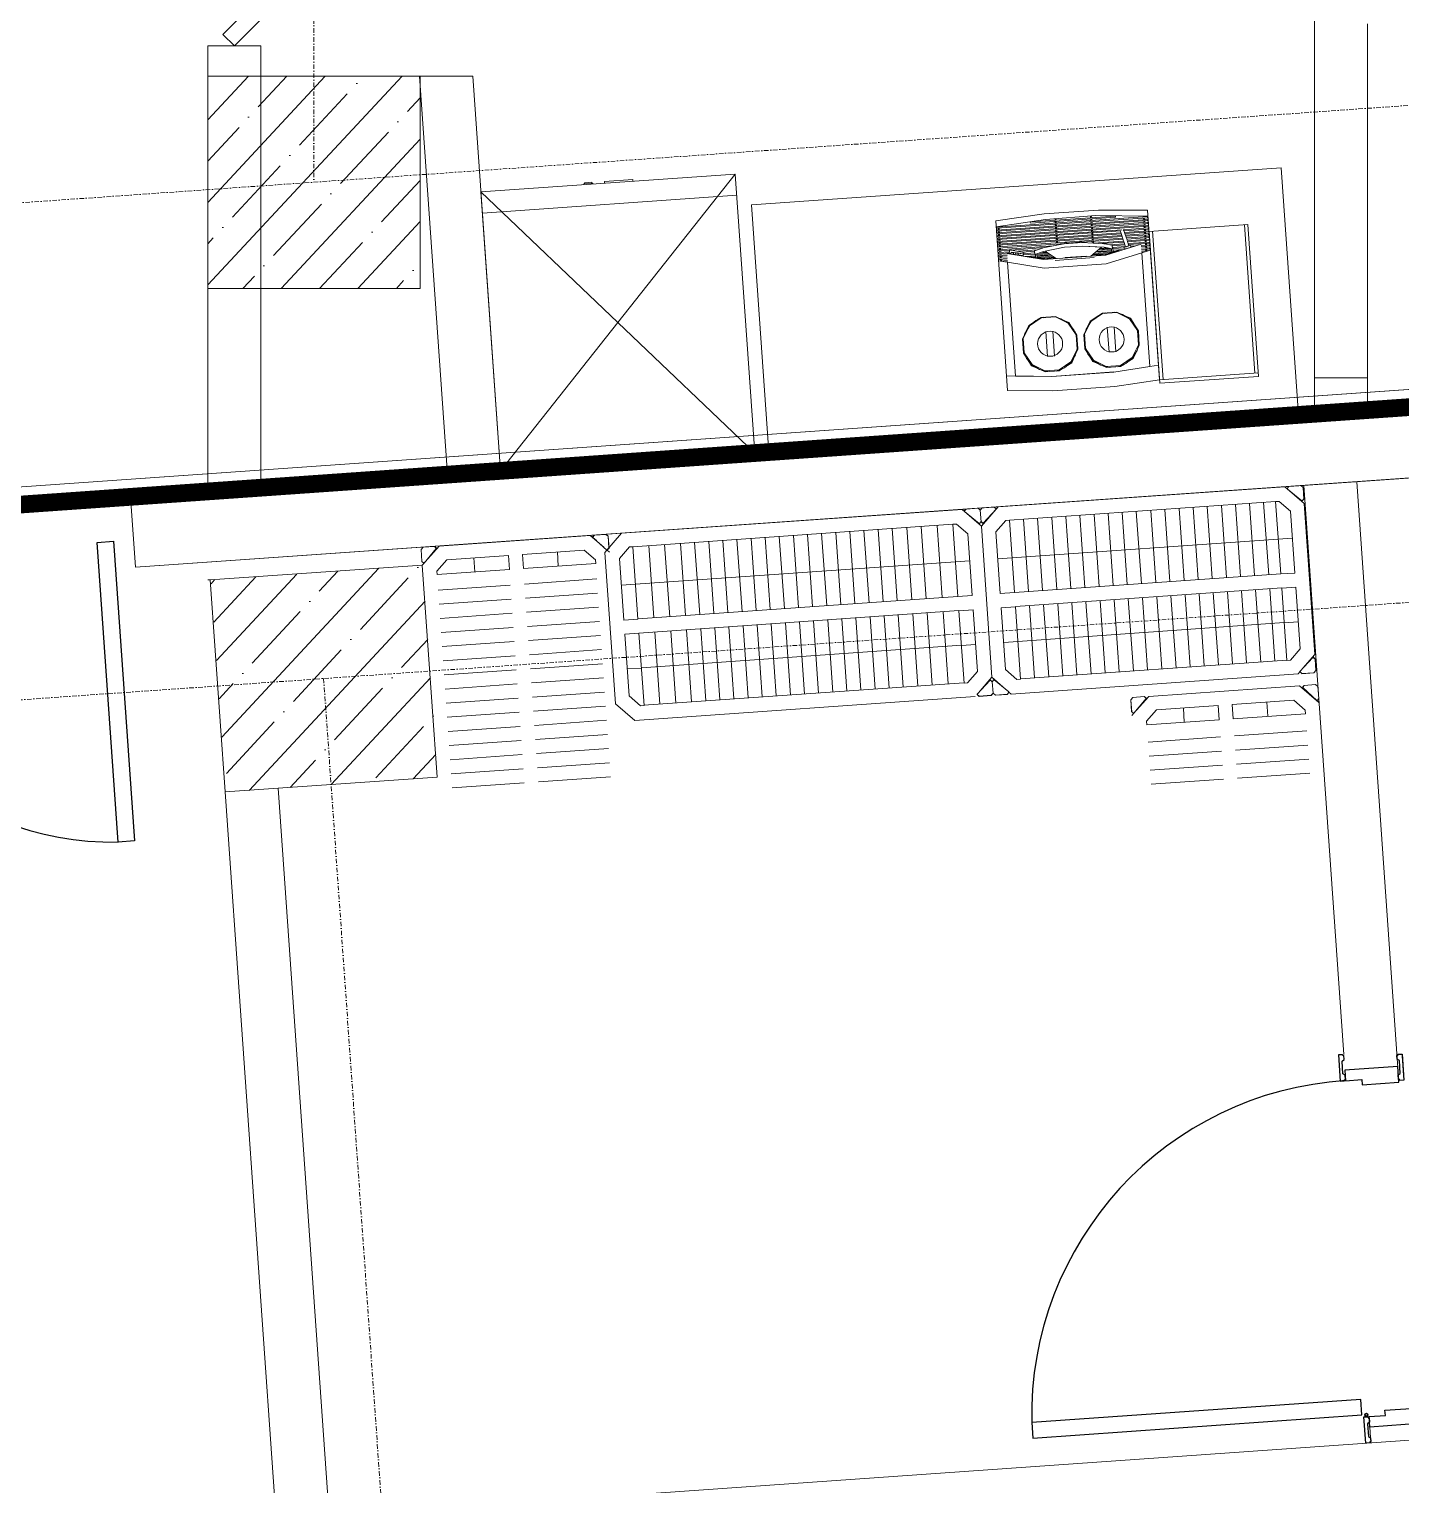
# Model space of a CAD drawing. Header units: millimetres. Extents: x -798 to 124478, y -405 to 121556.
# Drawn here: x 19873 to 23748, y 27684 to 31794 of the extents above; entities that cross this region are included whole.
import ezdxf

# ---------------------------------------------------------------- set-up
doc = ezdxf.new("R2010")
doc.units = ezdxf.units.MM
for name, pattern in [('AUSGEZOGEN', [0]), ('CENTER', [2, 1.25, -0.25, 0.25, -0.25]), ('Dashed', [0.564444, 0.282222, -0.282222]), ('Strichpunkt', [25.4, 12.7, -6.35, 0, -6.35])]:
    doc.linetypes.add(name, pattern=pattern)
for name, color, linetype, lineweight in [('A-AXES', 40, 'CENTER', 5), ('A-Hatch', 253, 'Continuous', 9), ('A-WALL-BRCK', 5, 'Continuous', 9), ('A-WALL-CONC', 4, 'Continuous', 13), ('A-WALL-GVL', 5, 'Continuous', 13), ('A-ПРОТИВОПОЖАРНЫЕ СТЕНЫ', 31, 'Dashed', 18), ('concreet', 5, 'Continuous', 15), ('S-COLS+2', 20, 'Continuous', 15), ('S-WALL', 5, 'Continuous', 15), ('TC-EQUIPMENT', 251, 'Continuous', 0), ('тонкая 013', 4, 'Continuous', 18)]:
    doc.layers.add(name, color=color, linetype=linetype, lineweight=lineweight)
doc.layers.add('k3-doors', color=4, linetype='Continuous')

# ---------------------------------------------------------------- blocks, each defined once
blk = doc.blocks.new('*U14')
at = {"layer": 'k3-doors'}
for p, q in [((-930.3, 951.5), (-974.5, 951.5)), ((-974.5, 951.5), (-974.5, 19.7)), ((-930.3, 19.7), (-930.3, 951.5)), ((-1054.2, 14.7), (-980.5, 14.7)), ((-1054.2, 2.9), (-1054.2, 14.7)), ((-1051.3, 2.9), (-1054.2, 2.9)), ((-1051.3, 0), (-1051.3, 2.9)), ((-1036.4, 5.8), (-1040.3, 0)), ((-1000.2, 5.8), (-1036.4, 5.8)), ((-1010, -150), (-1010, 0)), ((-1010, 0), (-980.5, 0)), ((-996.3, 0), (-1000.2, 5.8)), ((-983.5, 0), (-996.3, 0)), ((-983.4, 2.8), (-983.5, 0)), ((-980.5, 2.8), (-983.4, 2.8)), ((-980.5, 14.7), (-980.5, 2.8)), ((-980.5, 14.7), (-980.5, 2.8)), ((-980.5, 0), (-980.5, -46.2)), ((-974.5, 19.7), (-930.3, 19.7)), ((-29.5, 14.7), (-29.5, 2.8)), ((44.2, 14.7), (-29.5, 14.7)), ((-29.5, 14.7), (-29.5, 2.8)), ((-29.5, 2.8), (-26.6, 2.8)), ((0, 0), (-29.5, 0)), ((-26.6, 2.8), (-26.5, 0)), ((-13.7, 0), (-9.8, 5.8)), ((-9.8, 5.8), (26.4, 5.8)), ((0, -150), (0, 0)), ((26.4, 5.8), (30.3, 0)), ((30.3, 0), (41.3, 0)), ((41.3, 0), (41.3, 2.9)), ((41.3, 2.9), (44.2, 2.9)), ((44.2, 2.9), (44.2, 14.7)), ((-1040.3, 0), (-1051.3, 0)), ((-29.5, 0), (-29.5, -46.2)), ((-26.5, 0), (-13.7, 0)), ((-980.5, -46.2), (-965.8, -46.2)), ((-965.8, -46.2), (-965.8, -150)), ((-29.5, -46.2), (-44.2, -46.2)), ((-44.2, -46.2), (-44.2, -150)), ((-1041.5, -153), (-1044.4, -153)), ((-1044.4, -153), (-1044.4, -164.8)), ((-1030.5, -150), (-1041.5, -150)), ((-1041.5, -150), (-1041.5, -153)), ((-1026.5, -155.8), (-1030.5, -150)), ((-990.3, -155.8), (-1026.5, -155.8)), ((-965.8, -150), (-1010, -150)), ((-986.4, -150), (-990.3, -155.8)), ((-973.7, -150), (-986.4, -150)), ((-973.6, -152.8), (-973.7, -150)), ((-970.7, -152.8), (-973.6, -152.8)), ((-970.7, -164.8), (-970.7, -152.8)), ((-970.7, -164.8), (-970.7, -152.8)), ((-44.2, -150), (0, -150)), ((-39.3, -164.8), (-39.3, -152.8)), ((-39.3, -152.8), (-36.4, -152.8)), ((-39.3, -164.8), (-39.3, -152.8)), ((-36.4, -152.8), (-36.3, -150)), ((-36.3, -150), (-23.6, -150)), ((-23.6, -150), (-19.7, -155.8)), ((-19.7, -155.8), (16.5, -155.8)), ((16.5, -155.8), (20.5, -150)), ((20.5, -150), (31.5, -150)), ((31.5, -150), (31.5, -153)), ((31.5, -153), (34.4, -153)), ((34.4, -153), (34.4, -164.8)), ((-1044.4, -164.8), (-970.7, -164.8)), ((-1039.5, -164.8), (-970.7, -164.8)), ((34.4, -164.8), (-39.3, -164.8)), ((29.5, -164.8), (-39.3, -164.8))]:
    blk.add_line(p, q, dxfattribs=at)
for radius in [4.62, 3.74]:
    blk.add_circle((-975.2, 7.3), radius, dxfattribs=at)
blk.add_arc((-975.2, 6.9), 945.7, 359.5183, 87.2803, dxfattribs=at)
blk = doc.blocks.new('DOOR19')
blk.add_lwpolyline([(0, 0), (-0.7071, 0.7071), (-0.7425, 0.6718), (-0.0354, -0.0354)], close=True)
blk.add_arc((0, 0), 1, 120, 180)
blk = doc.blocks.new('оси 2')
at = {"layer": 'A-AXES', "linetype": 'Strichpunkt', "transparency": 33554687}
for p, q in [((2180096.7, -2332747.9), (2180096.7, -2402262.2)), ((2282062, -2395111.1), (2165207.5, -2403306.4)), ((2275580.2, -2396969.1), (2165325.6, -2404701.6)), ((2180124, -2403663.7), (2182095.6, -2431777.4))]:
    blk.add_line(p, q, dxfattribs=at)

msp = doc.modelspace()

# ---------------------------------------------------------------- hatches: boundary and pattern name
at = {"layer": 'A-Hatch'}
h = msp.add_hatch(dxfattribs=at)
h.set_pattern_fill('ANSI35', color=256, scale=25, angle=-177.9339, style=0)
h.set_pattern_definition([(227.066067, (-88734.37, -639724.99), (116.227165, -108.13329), []), (227.066067, (-88846.55, -639729.04), (116.227165, -108.13329), [198.4375, -39.6875, 0, -39.6875])])
h.paths.add_polyline_path([(20977.6, 31661.8), (20977.6, 31061.8), (20377.6, 31061.8), (20377.4, 31661.5)])
h = msp.add_hatch(dxfattribs=at)
h.set_pattern_fill('ANSI35', color=256, scale=25, angle=-177.9339, style=0)
h.set_pattern_definition([(227.066067, (-88402.3, -641619.92), (116.227165, -108.13329), []), (227.066067, (-88514.48, -641623.96), (116.227165, -108.13329), [198.4375, -39.6875, 0, -39.6875])])
h.paths.add_polyline_path([(20984.5, 30280.5), (21026.5, 29682), (20428, 29640), (20386, 30238.5)])

# ---------------------------------------------------------------- linework, layer by layer
at = {"linetype": 'AUSGEZOGEN'}
for p, q in [((20420.4, 31779.1), (21063.9, 32422.6)), ((21096.1, 32390.4), (20452.6, 31747)), ((20452.6, 31747), (20420.4, 31779.1))]:
    msp.add_line(p, q, dxfattribs=at)
at = {"layer": 'A-WALL-BRCK'}
for p, q in [((23503.7, 31959.5), (23503.7, 30809.5)), ((23503.7, 30707.9), (23503.7, 31959.5)), ((23653.7, 31809.5), (23653.7, 30809.5)), ((23653.7, 31809.5), (23653.7, 30718.4)), ((20377.6, 31747), (20377.6, 30488.7)), ((20527.6, 31747), (20377.6, 31747)), ((20377.6, 30488.7), (20377.6, 31747)), ((20377.6, 31747), (20527.6, 31747)), ((20527.6, 31747), (20527.6, 30488.7)), ((20527.6, 30488.7), (20527.6, 31747)), ((20976, 31661.8), (21054.9, 30536.2)), ((21126.3, 31661.8), (20977.6, 31661.8)), ((21204.5, 30546.7), (21126.3, 31661.8)), ((25678.4, 30860.3), (23653.7, 30718.4)), ((23653.7, 30809.5), (23503.7, 30809.5)), ((23653.7, 30809.5), (23503.7, 30809.5)), ((23503.7, 30707.9), (21204.5, 30546.7)), ((20173.6, 30274.6), (25542.8, 30650.9)), ((20159.6, 30473.4), (21054.9, 30536.2)), ((23473.5, 30505.9), (23586.2, 28898.5)), ((23623.1, 30516.4), (23742, 28820.7)), ((20159.6, 30473.4), (20173.6, 30274.6)), ((20173.6, 30274.6), (20159.6, 30473.4)), ((20384.6, 30238.8), (20377.6, 30238.8)), ((23663.1, 27802.1), (23660, 27846.9))]:
    msp.add_line(p, q, dxfattribs=at)
for points in [[(20159.6, 30473.4), (25678.4, 30860.3)], [(20173.6, 30274.6), (25693.4, 30661.5)], [(20570.7, 27585.2), (20426.6, 29640.2)], [(20720.4, 27595.7), (20576.2, 29650.7)]]:
    msp.add_lwpolyline(points, dxfattribs=at)
at = {"layer": 'A-WALL-GVL', "ltscale": 5, "extrusion": (0, 0, -1)}
msp.add_line((20570.7, 27585.2), (23812.7, 27812.6), dxfattribs=at)
at = {"layer": 'A-ПРОТИВОПОЖАРНЫЕ СТЕНЫ', "ltscale": 200, "const_width": 50}
msp.add_lwpolyline([(16017.8, 30183.1), (25678.4, 30860.6), (26000.5, 26572.6), (29546.1, 26821.3), (29875, 22132.7), (37556.1, 22671.4), (37501.1, 23455.5), (41843.8, 23760)], dxfattribs=at)
at = {"layer": 'concreet', "color": 4, "lineweight": 9, "ltscale": 200}
msp.add_lwpolyline([(34936, 31560), (12077.6, 29956.9), (12077.6, 86178.6)], dxfattribs=at)
at = {"layer": 'concreet'}
msp.add_lwpolyline([(20377.6, 31061.8), (20977.6, 31061.8), (20977.6, 31661.8), (20377.6, 31661.8)], close=True, dxfattribs=at)
at = {"layer": 'k3-doors', "linetype": 'AUSGEZOGEN'}
for p, q in [((20065, 30344.8), (20111.4, 30348.1)), ((20124.4, 29498.6), (20065, 30344.8)), ((20111.4, 30348.1), (20170.8, 29501.9)), ((20170.8, 29501.9), (20124.4, 29498.6))]:
    msp.add_line(p, q, dxfattribs=at)
msp.add_arc((20110.7, 30361.5), 862.9, 183.7454, 270.9034, dxfattribs=at)
at = {"layer": 'S-COLS+2', "color": 2}
msp.add_lwpolyline([(20384.7, 30238.8), (20983.3, 30280.7), (21025.2, 29682.2), (20426.7, 29640.2)], close=True, dxfattribs=at)
at = {"layer": 'S-WALL', "color": 4, "linetype": 'Continuous', "lineweight": 15, "ltscale": 40}
msp.add_line((78973.2, 34597.6), (12077.9, 29906.8), dxfattribs=at)
at = {"layer": 'TC-EQUIPMENT'}
for p, q in [((21149.2, 31334.8), (21867.5, 31385.1)), ((21204.5, 30546.7), (21867.5, 31385.1)), ((21867.5, 31385.1), (21204.5, 30546.7)), ((21577.8, 31369.8), (21498, 31364.2)), ((21577.8, 31369.8), (21578.2, 31364.8)), ((21922.7, 30597), (21867.5, 31385.1)), ((21913.7, 31298.1), (23410, 31403)), ((23459, 30704.7), (23410, 31403)), ((21149.2, 31334.8), (21204.5, 30546.7)), ((21922.7, 30597), (21149.2, 31334.8)), ((21153.4, 31274.9), (21871.7, 31325.2)), ((21439.4, 31357.1), (21465.3, 31358.9)), ((21439.5, 31355.1), (21439.4, 31357.1)), ((21442.2, 31360.3), (21462.1, 31361.7)), ((21442.4, 31357.3), (21442.2, 31360.3)), ((21462.1, 31361.7), (21462.3, 31358.7)), ((21465.3, 31358.9), (21465.5, 31356.9)), ((21498.4, 31359.2), (21498, 31364.2)), ((21962.7, 30599.8), (21913.7, 31298.1)), ((22740.4, 31272.5), (22894.1, 31283.2)), ((23032.4, 31282.8), (22894.1, 31283.2)), ((22740.4, 31272.5), (22603.5, 31252.7)), ((22603.5, 31252.7), (22637, 30774.2)), ((22604.7, 31235.9), (22743.6, 31257.1)), ((22605.7, 31234.9), (23031.7, 31264.8)), ((23031.9, 31261.8), (22605.9, 31232)), ((22606.3, 31227), (23032.2, 31256.8)), ((23032.4, 31253.8), (22606.5, 31224)), ((22606.8, 31219), (23032.8, 31248.8)), ((23033, 31245.9), (22607.1, 31216)), ((22701.9, 31249.7), (22941.3, 31266.5)), ((22701.9, 31249.7), (22702.1, 31246.7)), ((22941.6, 31263.5), (22702.1, 31246.7)), ((22886.5, 31267.7), (22743.6, 31257.1)), ((22770.4, 31259.1), (22770.8, 31254.5)), ((22771.3, 31246.6), (22771, 31251.5)), ((22771.9, 31238.6), (22771.5, 31243.6)), ((22773.4, 31259.3), (22773.8, 31254.7)), ((22774.3, 31246.8), (22774, 31251.8)), ((22774.9, 31238.8), (22774.5, 31243.8)), ((22871.2, 31266.5), (22871.5, 31261.6)), ((22872.1, 31253.6), (22871.7, 31258.6)), ((22872.6, 31245.6), (22872.3, 31250.6)), ((22873.2, 31237.7), (22872.8, 31242.6)), ((22874.2, 31266.7), (22874.5, 31261.8)), ((22875.1, 31253.8), (22874.7, 31258.8)), ((22875.6, 31245.9), (22875.3, 31250.8)), ((22876.2, 31237.9), (22875.8, 31242.9)), ((22886.5, 31267.7), (23033.6, 31265.9)), ((22941.3, 31266.5), (22941.6, 31263.5)), ((23024, 31260.3), (23021, 31260.1)), ((23021.3, 31256.1), (23021, 31260.1)), ((23021.8, 31248.1), (23021.5, 31253.1)), ((23022.4, 31240.1), (23022, 31245.1)), ((23024, 31260.3), (23024.3, 31256.3)), ((23024.8, 31248.3), (23024.5, 31253.3)), ((23025.4, 31240.3), (23025, 31245.3)), ((23031.7, 31264.8), (23031.9, 31261.8)), ((23032.2, 31256.8), (23032.4, 31253.8)), ((23066, 30804.3), (23032.4, 31282.8)), ((23032.8, 31248.8), (23033, 31245.9)), ((23036.6, 31223.1), (23315.9, 31242.6)), ((23315.9, 31242.6), (23346, 30813.7)), ((22605.9, 31232), (22605.7, 31234.9)), ((22606.5, 31224), (22606.3, 31227)), ((22607.1, 31216), (22606.8, 31219)), ((22607.4, 31211), (23033.4, 31240.9)), ((22607.4, 31211), (22607.6, 31208)), ((23033.6, 31237.9), (22607.6, 31208)), ((22608, 31203), (22959.6, 31227.7)), ((22608, 31203), (22608.2, 31200)), ((22608.2, 31200), (22956, 31224.4)), ((22608.5, 31195), (22957, 31219.5)), ((22608.7, 31192.1), (22957.9, 31216.5)), ((22609.1, 31187.1), (22959.5, 31211.6)), ((22609.3, 31184.1), (22960.5, 31208.7)), ((22609.6, 31179.1), (22962.1, 31203.8)), ((22610, 31231.2), (22613, 31231.4)), ((22610.3, 31227.2), (22610, 31231.2)), ((22610.8, 31219.3), (22610.5, 31224.3)), ((22611.4, 31211.3), (22611, 31216.3)), ((22612, 31203.3), (22611.6, 31208.3)), ((22613, 31231.4), (22613.3, 31227.5)), ((22613.8, 31219.5), (22613.5, 31224.5)), ((22614.4, 31211.5), (22614, 31216.5)), ((22614.9, 31203.5), (22614.6, 31208.5)), ((22772.4, 31230.6), (22772.1, 31235.6)), ((22773, 31222.6), (22772.6, 31227.6)), ((22773.6, 31214.6), (22773.2, 31219.6)), ((22774.1, 31206.7), (22773.8, 31211.6)), ((22774.7, 31198.7), (22774.3, 31203.7)), ((22775.4, 31230.8), (22775.1, 31235.8)), ((22776, 31222.8), (22775.6, 31227.8)), ((22776.5, 31214.8), (22776.2, 31219.8)), ((22777.1, 31206.9), (22776.8, 31211.9)), ((22777.7, 31198.9), (22777.3, 31203.9)), ((22846.3, 31192.7), (22963, 31200.9)), ((22873.7, 31229.7), (22873.4, 31234.7)), ((22874.3, 31221.7), (22874, 31226.7)), ((22874.9, 31213.7), (22874.5, 31218.7)), ((22875.4, 31205.7), (22875.1, 31210.7)), ((22876, 31197.8), (22875.6, 31202.7)), ((22876.7, 31229.9), (22876.4, 31234.9)), ((22877.3, 31221.9), (22877, 31226.9)), ((22877.9, 31213.9), (22877.5, 31218.9)), ((22878.4, 31205.9), (22878.1, 31210.9)), ((22879, 31198), (22878.6, 31203)), ((22959.5, 31211.8), (22956, 31222.4)), ((22964.6, 31195.9), (22959.5, 31211.6)), ((22963.7, 31228), (23033.9, 31232.9)), ((22963.7, 31228), (22965.6, 31225.4)), ((22965.5, 31225.5), (22969, 31214.8)), ((22965.6, 31225.4), (22965.7, 31225.1)), ((23034.1, 31229.9), (22965.7, 31225.1)), ((22967.3, 31220.2), (23034.5, 31224.9)), ((23034.7, 31221.9), (22968.2, 31217.3)), ((22969, 31214.7), (22974.2, 31199)), ((22969.8, 31212.4), (23035, 31216.9)), ((23035.2, 31213.9), (22970.8, 31209.4)), ((22972.4, 31204.5), (23035.6, 31208.9)), ((23035.8, 31206), (22973.3, 31201.6)), ((22974.9, 31196.7), (23036.2, 31201)), ((23022.9, 31232.1), (23022.6, 31237.1)), ((23023.5, 31224.1), (23023.2, 31229.1)), ((23024.1, 31216.2), (23023.7, 31221.1)), ((23024.6, 31208.2), (23024.3, 31213.2)), ((23025.2, 31200.2), (23024.8, 31205.2)), ((23025.9, 31232.3), (23025.6, 31237.3)), ((23026.5, 31224.3), (23026.1, 31229.3)), ((23027.1, 31216.4), (23026.7, 31221.4)), ((23027.6, 31208.4), (23027.3, 31213.4)), ((23028.2, 31200.4), (23027.8, 31205.4)), ((23033.4, 31240.9), (23033.6, 31237.9)), ((23033.9, 31232.9), (23034.1, 31229.9)), ((23034.5, 31224.9), (23034.7, 31221.9)), ((23035, 31216.9), (23035.2, 31213.9)), ((23035.6, 31208.9), (23035.8, 31206)), ((23036.2, 31201), (23036.4, 31198)), ((23066.7, 30794.1), (23036.6, 31223.1)), ((23046.6, 31223.8), (23076, 30804.8)), ((23335.3, 30823), (23306, 31241.9)), ((22608.5, 31195), (22608.7, 31192.1)), ((22609.1, 31187.1), (22609.3, 31184.1)), ((22609.6, 31179.1), (22609.9, 31176.1)), ((22609.9, 31176.1), (22798.4, 31189.3)), ((22610.2, 31171.1), (22765.4, 31182)), ((22610.2, 31171.1), (22610.4, 31168.1)), ((22610.4, 31168.1), (22643, 31170.4)), ((22610.8, 31163.1), (22642.1, 31165.3)), ((22610.8, 31163.1), (22611, 31160.1)), ((22611, 31160.1), (22641.5, 31162.3)), ((22612.5, 31195.3), (22612.2, 31200.3)), ((22613.1, 31187.3), (22612.7, 31192.3)), ((22613.6, 31179.4), (22613.3, 31184.4)), ((22614.2, 31171.4), (22613.8, 31176.4)), ((22614.8, 31163.4), (22614.4, 31168.4)), ((22615.3, 31155.4), (22615, 31160.4)), ((22615.5, 31195.5), (22615.2, 31200.5)), ((22616.1, 31187.6), (22615.7, 31192.5)), ((22616.6, 31179.6), (22616.3, 31184.6)), ((22617.2, 31171.6), (22616.8, 31176.6)), ((22617.7, 31163.6), (22617.4, 31168.6)), ((22618.3, 31155.6), (22618, 31160.6)), ((22738.4, 31144), (22635, 31160.8)), ((22642.2, 31166.2), (22641.3, 31161.2)), ((22641.3, 31161.2), (22642.6, 31161)), ((22642.2, 31166.2), (22643.1, 31171.1)), ((22645, 31160.6), (22642.6, 31161)), ((22643.1, 31171.1), (22644.4, 31170.9)), ((22646.7, 31170.4), (22644.4, 31170.9)), ((22646, 31160.5), (22645, 31160.6)), ((22645.8, 31159.6), (22646.7, 31164.5)), ((22645.9, 31170.6), (22741.9, 31177.3)), ((22662.8, 31167.6), (22646.7, 31170.4)), ((22646.7, 31164.5), (22649.2, 31164)), ((22649.2, 31164), (22653.9, 31163.2)), ((22651.4, 31163.7), (22651.4, 31163.6)), ((22651.4, 31163.6), (22654.1, 31163.2)), ((22651.6, 31163.6), (22654.4, 31163.1)), ((22653.9, 31163.2), (22653.1, 31158.3)), ((22653.9, 31163.2), (22659, 31162.3)), ((22654.4, 31163.1), (22654.7, 31163.1)), ((22654.4, 31163.1), (22654.4, 31163.1)), ((22654.4, 31163.1), (22657.4, 31162.6)), ((22654.7, 31163.1), (22658.3, 31162.4)), ((22658.2, 31157.4), (22659.1, 31162.3)), ((22658.3, 31162.4), (22659.7, 31162.2)), ((22659.1, 31162.3), (22663.8, 31161.5)), ((22662.3, 31161.7), (22660.1, 31162.1)), ((22661.8, 31161.8), (22661.9, 31162.7)), ((22678, 31159.9), (22661.9, 31162.7)), ((22664.5, 31162.2), (22661.9, 31162.7)), ((22661.9, 31161.8), (22662.3, 31161.7)), ((22662.3, 31161.7), (22662.3, 31161.7)), ((22662.8, 31167.6), (22678.8, 31164.8)), ((22662.8, 31161.6), (22663.4, 31161.5)), ((22663.4, 31161.5), (22663.4, 31161.5)), ((22666.3, 31161), (22663.8, 31161.5)), ((22664.5, 31162.2), (22669.2, 31161.4)), ((22666.3, 31161), (22665.5, 31156.1)), ((22666.2, 31167), (22720.6, 31170.8)), ((22669.2, 31161.4), (22674.3, 31160.5)), ((22674.3, 31160.5), (22679.1, 31159.7)), ((22678.7, 31159.8), (22678, 31159.9)), ((22678.2, 31159.8), (22678.3, 31159.8)), ((22678.4, 31164.9), (22712.7, 31167.3)), ((22681.2, 31164.4), (22678.8, 31164.8)), ((22682.5, 31164.2), (22681.2, 31164.4)), ((22681.6, 31159.2), (22682.5, 31164.2)), ((22681.7, 31160.1), (22713.1, 31162.3)), ((22735.3, 31175.8), (22712.7, 31168.1)), ((22713.4, 31157.7), (22712.7, 31168.1)), ((22713.4, 31157.7), (22737.9, 31166.4)), ((22720, 31148.8), (22719.3, 31159.8)), ((22753.8, 31160.1), (22719.4, 31157.7)), ((22722.5, 31160.9), (22749.7, 31162.8)), ((22729.5, 31163.4), (22746.9, 31164.7)), ((22735.3, 31175.8), (22737.2, 31176.4)), ((22796.2, 31188.1), (22737.2, 31176.4)), ((22737.9, 31166.4), (22797.5, 31178.2)), ((22742.8, 31167.4), (22797.5, 31178.2)), ((22774.3, 31146.5), (22742.8, 31167.4)), ((22750.5, 31168.9), (22750.5, 31168.9)), ((22775.2, 31190.7), (22774.9, 31195.7)), ((22775.7, 31184), (22775.4, 31187.7)), ((22778.2, 31190.9), (22777.9, 31195.9)), ((22778.7, 31184.6), (22778.4, 31187.9)), ((22796.2, 31188.1), (22796.8, 31188.2)), ((22796.8, 31188.2), (22847.9, 31191.8)), ((22797.5, 31178.2), (22848.6, 31181.8)), ((22798.2, 31191.3), (22803.2, 31191.7)), ((22798.5, 31188.3), (22798.2, 31191.3)), ((22803.2, 31191.7), (22803.4, 31188.7)), ((22803.4, 31189.7), (22841.3, 31192.3)), ((22841.1, 31194.3), (22846.1, 31194.7)), ((22841.4, 31191.3), (22841.1, 31194.3)), ((22846.1, 31194.7), (22846.3, 31191.7)), ((22848.6, 31191.7), (22847.9, 31191.8)), ((22848.6, 31191.7), (22908.7, 31188.4)), ((22848.6, 31181.8), (22902.4, 31178.8)), ((22848.6, 31181.8), (22909.4, 31178.4)), ((22864.6, 31180.9), (22864.6, 31180.9)), ((22902.4, 31178.8), (22872.1, 31153.4)), ((22876.5, 31190.2), (22876.2, 31194.8)), ((22877.3, 31157.8), (22921.7, 31160.9)), ((22879.5, 31190), (22879.2, 31195)), ((22879.9, 31190), (22964.6, 31196)), ((22931.4, 31164.6), (22881.2, 31161)), ((22881.8, 31158.1), (22881.6, 31161.1)), ((22885.1, 31164.3), (22931.2, 31167.5)), ((22887.7, 31166.5), (22931.1, 31169.5)), ((22930.9, 31172.5), (22891.6, 31169.8)), ((22895.5, 31173.1), (22926.6, 31175.2)), ((22896.6, 31179.2), (22896.5, 31179.2)), ((22898.1, 31175.3), (22918.7, 31176.7)), ((22903.9, 31188.7), (22965.6, 31193)), ((22910.5, 31188.1), (22908.7, 31188.4)), ((22932.8, 31174.1), (22909.4, 31178.4)), ((22910.5, 31188.1), (22932.1, 31184)), ((22951.5, 31170), (22912.5, 31158)), ((22912.8, 31157.1), (22951.8, 31169)), ((22914, 31156.3), (23014.1, 31187.4)), ((23015.8, 31162.4), (22915.7, 31131.4)), ((22967.2, 31188.1), (22925.8, 31185.2)), ((22926, 31185.2), (22926.1, 31185.2)), ((22926.1, 31161.2), (22930.7, 31161.5)), ((22930.8, 31174.5), (22931.5, 31163.9)), ((22931.6, 31161.8), (22931.6, 31162.8)), ((22932.1, 31184), (22932.8, 31174.1)), ((22932.2, 31182.7), (22968.1, 31185.2)), ((22934.5, 31177.8), (22932.4, 31179.7)), ((22934.5, 31177.8), (22969.7, 31180.3)), ((22934.5, 31177.8), (22935.4, 31165.1)), ((22934.7, 31174.8), (22965.5, 31177)), ((22935.1, 31169.8), (22964, 31171.9)), ((22935.3, 31166.8), (22943, 31167.4)), ((22935.6, 31163), (22935.5, 31164)), ((22947.4, 31167.7), (22951.5, 31168)), ((22951.5, 31170), (22951.8, 31169)), ((22970, 31179.5), (22965, 31194.7)), ((22965.3, 31177.5), (22967.8, 31178.3)), ((22966.9, 31172.8), (22965.3, 31177.5)), ((22969.4, 31173.5), (22966.9, 31172.8)), ((22967.8, 31178.3), (22972.4, 31179.8)), ((22973.9, 31175), (22969.4, 31173.5)), ((22970.9, 31179.8), (22970, 31179.5)), ((22973.7, 31180.8), (22970.9, 31179.8)), ((22972.4, 31179.8), (22977.3, 31181.4)), ((22972.9, 31180.5), (22975, 31180.6)), ((22975.6, 31181.4), (22973.7, 31180.8)), ((22978.9, 31176.7), (22973.9, 31175)), ((22974.5, 31197.8), (22979.4, 31182.6)), ((22978.5, 31182.3), (22975.6, 31181.4)), ((23036.4, 31198), (22975.9, 31193.7)), ((22977.3, 31181.4), (22981.9, 31182.9)), ((22977.4, 31188.8), (23036.7, 31193)), ((23036.9, 31190), (22978.4, 31185.9)), ((22979.4, 31182.6), (22978.5, 31182.3)), ((22983.4, 31178.1), (22978.9, 31176.7)), ((22984.4, 31183.7), (22981.9, 31182.9)), ((22983.4, 31178.1), (22985.9, 31178.9)), ((22983.8, 31178.2), (22984.9, 31178.3)), ((22984.4, 31183.7), (22985.9, 31178.9)), ((22985.1, 31181.4), (22997.4, 31182.2)), ((23014.3, 31183.4), (23037.3, 31185)), ((23037.5, 31182), (23014.5, 31180.4)), ((23014.9, 31175.4), (23037.8, 31177)), ((23038, 31174), (23015.1, 31172.4)), ((23036.2, 31168.9), (23015.4, 31167.4)), ((23024, 31165), (23015.7, 31164.4)), ((23040.3, 31170.2), (23015.8, 31162.4)), ((23015.8, 31162.4), (23038.3, 30841.4)), ((23025.7, 31192.2), (23025.4, 31197.2)), ((23026.3, 31184.2), (23026, 31189.2)), ((23026.9, 31176.3), (23026.5, 31181.2)), ((23027.4, 31168.3), (23027.1, 31173.3)), ((23028.7, 31192.4), (23028.4, 31197.4)), ((23029.3, 31184.4), (23028.9, 31189.4)), ((23029.9, 31176.5), (23029.5, 31181.5)), ((23030.4, 31168.5), (23030.1, 31173.5)), ((23036.7, 31193), (23036.9, 31190)), ((23037.3, 31185), (23037.5, 31182)), ((23037.8, 31177), (23038, 31174)), ((22611.3, 31155.1), (22635.3, 31156.8)), ((22611.3, 31155.1), (22611.5, 31152.2)), ((22611.4, 31140.1), (22636.7, 31135.9)), ((22611.5, 31152.2), (22635.5, 31153.8)), ((22611.9, 31147.2), (22635.8, 31148.8)), ((22611.9, 31147.2), (22612.1, 31144.2)), ((22612.1, 31144.2), (22636, 31145.9)), ((22615.9, 31147.4), (22615.5, 31152.4)), ((22615.6, 31139.4), (22636.4, 31140.9)), ((22616.4, 31139.5), (22616.1, 31144.5)), ((22618.9, 31147.7), (22618.5, 31152.6)), ((22619.4, 31139.7), (22619.1, 31144.7)), ((22628.3, 31137.3), (22636.6, 31137.9)), ((22636.7, 31135.9), (22659.2, 30814.7)), ((22636.7, 31135.9), (22740.2, 31119.1)), ((22648.4, 31159.1), (22645.8, 31159.6)), ((22653.1, 31158.3), (22648.4, 31159.1)), ((22648.7, 31159), (22649.3, 31158.9)), ((22650.3, 31158.8), (22649.8, 31158.9)), ((22649.8, 31158.8), (22649.8, 31158.9)), ((22652, 31158.5), (22649.8, 31158.8)), ((22652.2, 31158), (22653.9, 31158.1)), ((22653.8, 31158.1), (22652.5, 31158.4)), ((22658.2, 31157.4), (22653.1, 31158.3)), ((22657.4, 31157.5), (22653.8, 31158.1)), ((22657.7, 31157.4), (22654.7, 31158)), ((22657.4, 31157.5), (22657.7, 31157.5)), ((22657.7, 31157.5), (22657.7, 31157.4)), ((22660.6, 31157), (22657.7, 31157.4)), ((22660.7, 31156.9), (22658.1, 31157.4)), ((22662.9, 31156.5), (22658.2, 31157.4)), ((22660.7, 31156.9), (22660.8, 31156.9)), ((22662.9, 31156.5), (22665.5, 31156.1)), ((22665.1, 31155.9), (22669.8, 31156.2)), ((22668.3, 31156.5), (22665.6, 31157)), ((22673.5, 31155.6), (22668.3, 31156.5)), ((22678.2, 31154.8), (22673.5, 31155.6)), ((22680.7, 31154.3), (22678.2, 31154.8)), ((22679.1, 31159.7), (22681.6, 31159.2)), ((22681.6, 31159.2), (22680.7, 31154.3)), ((22681.2, 31157), (22713.3, 31159.3)), ((22686.7, 31152.4), (22715.6, 31154.4)), ((22698.6, 31152.2), (22698.4, 31151.3)), ((22738.6, 31144.9), (22698.4, 31151.3)), ((22698.6, 31152.2), (22738.9, 31145.9)), ((22699.6, 31150.3), (22702.9, 31150.5)), ((22707.3, 31150.8), (22715.8, 31151.4)), ((22716, 31149.5), (22715.3, 31158.4)), ((22716.1, 31147.6), (22716, 31148.5)), ((22719.6, 31154.7), (22757.9, 31157.4)), ((22719.8, 31152.7), (22760.6, 31155.6)), ((22764.7, 31152.9), (22720, 31149.7)), ((22720.2, 31147), (22720.1, 31147.8)), ((22721.2, 31146.8), (22724.9, 31147.1)), ((22729.3, 31147.4), (22768.8, 31150.1)), ((22729.8, 31145.4), (22733.7, 31145.7)), ((22738.1, 31146), (22771.6, 31148.3)), ((22914, 31156.3), (22738.4, 31144)), ((22756.3, 31146.1), (22738.4, 31144.8)), ((22738.9, 31145.9), (22756.2, 31147.1)), ((22740.2, 31119.1), (22915.7, 31131.4)), ((22756.2, 31147.1), (22756.3, 31146.1)), ((22881.4, 31149), (22771.7, 31141.3)), ((22859, 31153.5), (22799.2, 31149.3)), ((22799.3, 31148.3), (22799.2, 31149.3)), ((22859.1, 31152.5), (22859, 31153.5)), ((22874.7, 31155.6), (22913.2, 31158.3)), ((22878.8, 31157.9), (22878.7, 31158.9)), ((22895.1, 31156.8), (22912.4, 31158)), ((22895.2, 31155.8), (22895.1, 31156.8)), ((22913.1, 31157.1), (22895.2, 31155.8)), ((22922.3, 31158.9), (22917.6, 31158.6)), ((22680.9, 30920.7), (22698.7, 30956.5)), ((22685.4, 30935.2), (22698.3, 30955.9)), ((22688.2, 30939.7), (22696.4, 30957.6)), ((22696.3, 30952.6), (22697.9, 30956.2)), ((22696.4, 30957.6), (22713, 30968.1)), ((22697.9, 30956.2), (22701.3, 30958.4)), ((22698.3, 30955.9), (22698.5, 30956)), ((22698.7, 30956.5), (22731.6, 30979.1)), ((22700.7, 30957.9), (22717, 30971.6)), ((22717, 30971.6), (22725.8, 30975.1)), ((22720.6, 30973), (22731.8, 30980.1)), ((22731.6, 30979.1), (22772.1, 30982)), ((22771.8, 30982.9), (22731.8, 30980.1)), ((22736.6, 30979.5), (22739.6, 30980.7)), ((22764, 30982.4), (22767.1, 30981.6)), ((22771.8, 30982.9), (22783.9, 30977.4)), ((22772.1, 30982), (22807.9, 30964.1)), ((22778.5, 30978.8), (22787.6, 30976.5)), ((22787.6, 30976.5), (22805.7, 30965.2)), ((22792.1, 30973.7), (22810, 30965.6)), ((22805, 30965.6), (22808.7, 30964)), ((22807.9, 30964.1), (22830.5, 30931.2)), ((22808.2, 30963.6), (22808.3, 30963.6)), ((22808.3, 30963.6), (22824, 30944.9)), ((22808.7, 30964), (22810.8, 30960.6)), ((22810, 30965.6), (22820.6, 30948.9)), ((22854.5, 30932.9), (22872.3, 30968.6)), ((22859, 30947.3), (22871.9, 30968)), ((22861.8, 30951.8), (22869.9, 30969.8)), ((22869.9, 30969.8), (22886.5, 30980.3)), ((22869.9, 30964.7), (22871.5, 30968.4)), ((22871.5, 30968.4), (22874.9, 30970.5)), ((22871.9, 30968), (22872, 30968.1)), ((22872.3, 30968.6), (22905.2, 30991.3)), ((22874.3, 30970), (22890.6, 30983.7)), ((22890.6, 30983.7), (22899.3, 30987.3)), ((22894.2, 30985.2), (22905.4, 30992.3)), ((22905.2, 30991.3), (22945.7, 30994.1)), ((22945.3, 30995.1), (22905.4, 30992.3)), ((22910.2, 30991.6), (22913.2, 30992.9)), ((22937.5, 30994.6), (22940.7, 30993.8)), ((22945.3, 30995.1), (22957.5, 30989.6)), ((22945.7, 30994.1), (22981.4, 30976.3)), ((22952.1, 30991), (22961.2, 30988.7)), ((22961.2, 30988.7), (22979.2, 30977.4)), ((22965.7, 30985.9), (22983.6, 30977.7)), ((22978.6, 30977.8), (22982.2, 30976.1)), ((22981.4, 30976.3), (23004.1, 30943.4)), ((22981.8, 30975.8), (22981.9, 30975.7)), ((22981.9, 30975.7), (22997.6, 30957.1)), ((22982.2, 30976.1), (22984.4, 30972.7)), ((22983.6, 30977.7), (22994.2, 30961.1)), ((22997.6, 30957.1), (23001.7, 30946.8)), ((22679, 30919.3), (22684.5, 30931.4)), ((22681.8, 30879.4), (22679, 30919.3)), ((22679.5, 30911.5), (22681.1, 30917.8)), ((22683.7, 30880), (22680.9, 30920.7)), ((22682.7, 30924.5), (22685.4, 30935.2)), ((22749.9, 30869.8), (22745, 30940.3)), ((22764.3, 30941.6), (22769.3, 30871.2)), ((22824, 30944.9), (22828.1, 30934.7)), ((22825.5, 30941.3), (22832.6, 30930.1)), ((22833.4, 30890.5), (22830.5, 30931.2)), ((22833.1, 30922.3), (22830.7, 30928.3)), ((22832.6, 30930.1), (22835.4, 30890.1)), ((22852.6, 30931.5), (22858.1, 30943.6)), ((22855.4, 30891.5), (22852.6, 30931.5)), ((22853.1, 30923.7), (22854.7, 30930)), ((22857.3, 30892.2), (22854.5, 30932.9)), ((22856.3, 30936.6), (22859, 30947.3)), ((22923.5, 30882), (22918.5, 30952.4)), ((22937.9, 30953.8), (22942.8, 30883.4)), ((22999, 30953.5), (23006.2, 30942.3)), ((23004.1, 30943.4), (23006.9, 30902.7)), ((23006.7, 30934.4), (23004.3, 30940.5)), ((23006.2, 30942.3), (23009, 30902.3)), ((22683.7, 30881.2), (22681.2, 30887.2)), ((22688.9, 30868.1), (22681.8, 30879.4)), ((22706.4, 30847.3), (22683.7, 30880.2)), ((22684.8, 30878.4), (22683.7, 30880)), ((22690.4, 30864.6), (22684.5, 30879.1)), ((22833.4, 30890.7), (22815.5, 30855)), ((22829, 30874.3), (22816, 30853.6)), ((22832.8, 30889.5), (22829, 30874.3)), ((22835.4, 30890.1), (22829.9, 30878)), ((22833.4, 30890.5), (22832.6, 30888.7)), ((22834.9, 30898), (22833.3, 30891.7)), ((22857.2, 30893.4), (22854.8, 30899.4)), ((22862.5, 30880.3), (22855.4, 30891.5)), ((22879.9, 30859.5), (22857.3, 30892.4)), ((22858.4, 30890.6), (22857.3, 30892.2)), ((22863.9, 30876.7), (22858.1, 30891.3)), ((22879.6, 30858.1), (22863.9, 30876.7)), ((22877.9, 30856.1), (22867.3, 30872.7)), ((23006.9, 30902.9), (22989.1, 30867.1)), ((23002.5, 30886.5), (22989.6, 30865.8)), ((22999.7, 30882), (22991.6, 30864)), ((23006.3, 30901.7), (23002.5, 30886.5)), ((23009, 30902.3), (23003.5, 30890.2)), ((23006.9, 30902.7), (23006.1, 30900.9)), ((23008.4, 30910.1), (23006.9, 30903.8)), ((22706.1, 30845.9), (22690.4, 30864.6)), ((22704.3, 30843.9), (22693.8, 30860.5)), ((22705.7, 30845.5), (22703.6, 30848.9)), ((22722.3, 30835.8), (22704.3, 30843.9)), ((22709.4, 30843.8), (22705.7, 30845.5)), ((22726.7, 30833), (22706.1, 30845.9)), ((22742.1, 30829.5), (22706.4, 30847.3)), ((22750.4, 30827.1), (22726.7, 30833)), ((22742.6, 30826.5), (22730.5, 30832)), ((22782.6, 30832.3), (22742.1, 30829.5)), ((22797.3, 30837.9), (22774.7, 30828.8)), ((22781.9, 30831.3), (22780.7, 30831.2)), ((22783.5, 30832.3), (22781.9, 30831.3)), ((22793.8, 30836.5), (22782.5, 30829.3)), ((22815.5, 30855), (22782.6, 30832.3)), ((22816, 30853.6), (22797.3, 30837.9)), ((22818, 30851.9), (22801.4, 30841.3)), ((22816.4, 30853.2), (22813, 30851.1)), ((22818.1, 30856.9), (22816.4, 30853.2)), ((22826.2, 30869.8), (22818, 30851.9)), ((22879.3, 30857.7), (22877.1, 30861.1)), ((22895.8, 30847.9), (22877.9, 30856.1)), ((22882.9, 30856), (22879.3, 30857.7)), ((22900.3, 30845.1), (22879.6, 30858.1)), ((22915.7, 30841.7), (22879.9, 30859.5)), ((22924, 30839.2), (22900.3, 30845.1)), ((22916.2, 30838.7), (22904.1, 30844.2)), ((22916.6, 30840.7), (22914.8, 30841.5)), ((22956.2, 30844.5), (22915.7, 30841.7)), ((22956.1, 30841.5), (22916.2, 30838.7)), ((22917.7, 30840.8), (22916.6, 30840.7)), ((22937.1, 30826.1), (23038.3, 30841.4)), ((23038.3, 30841.4), (22937.1, 30826.1)), ((22970.9, 30850.1), (22948.3, 30840.9)), ((22955.5, 30843.4), (22954.3, 30843.4)), ((22957.1, 30844.5), (22955.5, 30843.4)), ((22967.4, 30848.6), (22956.1, 30841.5)), ((22989.1, 30867.1), (22956.2, 30844.5)), ((22989.6, 30865.8), (22970.9, 30850.1)), ((22991.6, 30864), (22975, 30853.5)), ((22990, 30865.4), (22986.6, 30863.3)), ((22991.7, 30869.1), (22990, 30865.4)), ((23063.1, 30845.2), (23038.3, 30841.2)), ((22659.2, 30814.7), (22634.2, 30815.1)), ((22659.2, 30814.9), (22761.6, 30813.8)), ((22659.2, 30814.8), (22761.6, 30813.8)), ((22743, 30828.6), (22741.2, 30829.4)), ((22782.5, 30829.3), (22742.6, 30826.5)), ((22744.1, 30828.6), (22743, 30828.6)), ((22761.6, 30813.8), (22937.1, 30826.3)), ((22937.1, 30826.1), (22761.6, 30813.8)), ((23066, 30804.3), (22940, 30785.2)), ((23345.3, 30823.7), (23066, 30804.1)), ((23346, 30813.7), (23066.7, 30794.1)), ((22764.4, 30772.9), (22637, 30774.2)), ((22764.4, 30772.9), (22940, 30785.2)), ((21962.3, 30604.8), (23458.6, 30709.7)), ((23459, 30704.7), (21962.7, 30599.8)), ((21922.7, 30597), (21204.5, 30546.7)), ((22610.1, 30445.3), (23420.2, 30502.1)), ((23420.2, 30502.1), (23474.6, 30454.6)), ((23426.6, 30497.5), (23431.2, 30502.8)), ((23431.2, 30502.8), (23465.1, 30505.2)), ((23465.1, 30505.2), (23471.5, 30499.6)), ((23426.6, 30497.5), (23426.6, 30496.5)), ((23468.1, 30462.3), (23426.6, 30496.5)), ((23468.1, 30462.3), (23469.1, 30462.3)), ((23473.7, 30467.7), (23469.1, 30462.3)), ((23469.5, 30462.9), (23470, 30462.9)), ((23473.7, 30467.2), (23470, 30462.9)), ((23471.5, 30499.6), (23473.7, 30467.2)), ((21546.7, 30370.7), (22508.5, 30438.2)), ((22508.5, 30438.2), (22562.9, 30390.6)), ((22513.8, 30434), (22518, 30437.3)), ((22513.8, 30434), (22513.8, 30433.5)), ((22514.8, 30433.6), (22519.4, 30438.9)), ((22514.8, 30433.6), (22514.9, 30432.6)), ((22556.3, 30398.4), (22514.9, 30432.6)), ((22519.4, 30438.9), (22553.3, 30441.3)), ((22555.3, 30398.8), (22523.5, 30425)), ((22553.3, 30441.3), (22559.7, 30435.7)), ((22559.7, 30435.7), (22565.3, 30442.1)), ((22562, 30403.3), (22559.7, 30435.7)), ((22559.7, 30435.7), (22562, 30403.3)), ((22610.1, 30445.3), (22562.9, 30390.6)), ((22599.1, 30444.5), (22565.3, 30442.1)), ((22604.5, 30438.9), (22568.3, 30399.2)), ((22604.5, 30439.9), (22599.1, 30444.5)), ((22604.5, 30439.9), (22604.5, 30438.9)), ((22641.8, 30407.3), (23394.1, 30460.1)), ((22841.1, 30421.3), (22855.4, 30217.4)), ((22895.2, 30220.2), (22881, 30424.1)), ((22920.8, 30426.9), (22935.1, 30223)), ((22975, 30225.8), (22960.7, 30429.7)), ((23000.5, 30432.5), (23014.8, 30228.6)), ((23055.7, 30231.5), (23041.4, 30435.3)), ((23095.5, 30234.3), (23081.2, 30438.1)), ((23121.1, 30440.9), (23135.4, 30237)), ((23175.2, 30239.8), (23161, 30443.7)), ((23200.8, 30446.5), (23215.1, 30242.6)), ((23255, 30245.4), (23240.7, 30449.3)), ((23280.5, 30452.1), (23294.8, 30248.2)), ((23334.7, 30251), (23320.4, 30454.9)), ((23360.2, 30457.7), (23374.5, 30253.8)), ((23404.1, 30460.7), (23394.1, 30460)), ((23394.1, 30460), (23408.5, 30255.7)), ((23436.1, 30432.7), (23404.1, 30460.7)), ((23436.1, 30432.7), (23448.3, 30258.5)), ((23504.5, 30028), (23474.6, 30454.6)), ((22482.4, 30396.1), (21578.4, 30332.8)), ((22271.1, 30381.3), (22285.4, 30177.5)), ((22325.2, 30180.2), (22310.9, 30384.1)), ((22351.8, 30387), (22366.1, 30183.1)), ((22407, 30186), (22392.7, 30389.9)), ((22437.5, 30393), (22451.8, 30189.1)), ((22492.3, 30396.8), (22482.4, 30396.1)), ((22482.4, 30396.1), (22496.7, 30191.8)), ((22524.3, 30368.8), (22492.3, 30396.8)), ((22555.3, 30398.8), (22555.8, 30398.8)), ((22557.3, 30398.4), (22556.3, 30398.4)), ((22561.9, 30403.8), (22557.3, 30398.4)), ((22562, 30403.3), (22560.6, 30402.2)), ((22567.3, 30399.1), (22561.9, 30403.8)), ((22562, 30403.3), (22566.2, 30399.6)), ((22592.8, 29964.1), (22562.9, 30390.6)), ((22566.7, 30399.6), (22566.2, 30399.6)), ((22568.3, 30399.2), (22567.3, 30399.1)), ((22604.1, 30374.4), (22631.8, 30406.6)), ((22631.8, 30406.6), (22641.8, 30407.3)), ((22641.8, 30407.3), (22656.1, 30203)), ((22681.7, 30410.1), (22696, 30206.2)), ((22721.5, 30412.9), (22735.8, 30209)), ((22761.4, 30415.7), (22775.7, 30211.8)), ((22815.5, 30214.6), (22801.2, 30418.5)), ((21457.3, 30364.6), (21030.8, 30334.7)), ((21457.3, 30364.6), (21495.9, 30331.2)), ((21464.7, 30361.1), (21469, 30364.4)), ((21464.7, 30361.1), (21464.9, 30359.1)), ((21475.3, 30350.1), (21464.9, 30359.1)), ((21465.3, 30360.1), (21469.9, 30365.5)), ((21465.3, 30360.1), (21465.4, 30359.1)), ((21505, 30322.8), (21465.4, 30359.1)), ((21469.9, 30365.5), (21501.9, 30367.7)), ((21546.7, 30370.7), (21499.5, 30316.1)), ((21501.9, 30367.7), (21508.3, 30362.2)), ((21502.4, 30367.8), (21508.8, 30362.2)), ((21508.3, 30362.2), (21510.7, 30328.2)), ((21508.8, 30362.2), (21511.2, 30328.3)), ((21682.4, 30135.2), (21668.1, 30339.1)), ((21713, 30342.2), (21727.3, 30138.3)), ((21767.1, 30141.1), (21752.8, 30345)), ((21792.7, 30347.8), (21807, 30143.9)), ((21846.9, 30146.7), (21832.6, 30350.6)), ((21872.4, 30353.4), (21886.7, 30149.5)), ((21926.6, 30152.3), (21912.3, 30356.2)), ((21952.2, 30359), (21966.4, 30155.1)), ((22006.3, 30157.9), (21992, 30361.8)), ((22031.9, 30364.6), (22046.2, 30160.7)), ((22086, 30163.5), (22071.8, 30367.4)), ((22111.6, 30370.2), (22125.9, 30166.3)), ((22165.8, 30169.1), (22151.5, 30372.9)), ((22191.3, 30375.7), (22205.6, 30171.9)), ((22245.5, 30174.7), (22231.2, 30378.5)), ((22524.3, 30368.8), (22536.6, 30194.6)), ((22604.1, 30374.4), (22616.3, 30200.2)), ((23401.6, 30354.1), (22649.2, 30301.4)), ((23401.6, 30353.9), (23441.4, 30356.6)), ((20980.1, 30325.1), (20985.7, 30331.5)), ((20982.5, 30291.2), (20980.1, 30325.1)), ((20983.3, 30280.2), (21030.8, 30334.7)), ((20985.7, 30331.5), (21018.1, 30333.8)), ((21023, 30328.1), (20988.8, 30286.6)), ((21017.6, 30333.8), (21023, 30329.1)), ((21018.1, 30333.8), (21022.4, 30330.1)), ((21022.4, 30329.6), (21022.4, 30330.1)), ((21023, 30328.1), (21023, 30329.1)), ((21052.6, 30296.1), (21226.8, 30308.3)), ((21131.5, 30261.6), (21128.7, 30301.5)), ((21226.8, 30308.3), (21229.6, 30268.4)), ((21441.1, 30323.4), (21266.9, 30311.1)), ((21269.7, 30271.2), (21266.9, 30311.1)), ((21365, 30318), (21367.8, 30278.1)), ((21473.2, 30295.5), (21441.1, 30323.4)), ((21529.4, 29889.5), (21499.5, 30316.1)), ((21506, 30322.9), (21505, 30322.8)), ((21512, 30317.3), (21505.5, 30322.9)), ((21510.7, 30328.2), (21506, 30322.9)), ((21511.2, 30328.3), (21509.8, 30327.2)), ((21540.7, 30299.9), (21568.5, 30332)), ((21540.7, 30299.9), (21552.9, 30125.6)), ((21578.4, 30332.7), (21568.5, 30332)), ((21578.4, 30332.7), (21592.8, 30128.4)), ((21623.3, 30335.9), (21637.6, 30132)), ((22609.4, 30298.3), (22649.2, 30301.1)), ((20987.8, 30286.6), (20982.5, 30291.2)), ((20987.8, 30286.6), (20988.8, 30286.6)), ((21052.6, 30296.1), (21024.6, 30264.1)), ((21024.6, 30264.1), (21025.3, 30254.1)), ((21229.6, 30268.4), (21025.3, 30254.1)), ((21473.9, 30285.6), (21269.1, 30271.2)), ((21473.9, 30285.6), (21473.2, 30295.5)), ((21585.9, 30226.8), (22489.8, 30290.2)), ((22489.8, 30289.9), (22529.7, 30292.7)), ((22656.1, 30203.4), (23408.4, 30256.2)), ((23448.3, 30258.5), (23408.5, 30255.7)), ((21028.3, 30210.2), (21232.2, 30224.5)), ((21272.2, 30227.3), (21476.1, 30241.6)), ((21546, 30223.8), (21585.9, 30226.6)), ((23411.2, 30216.2), (22658.9, 30163.5)), ((23411.3, 30215.7), (23451.1, 30218.5)), ((23425.6, 30011.4), (23411.3, 30215.7)), ((23463.3, 30044.2), (23451.1, 30218.5)), ((21235, 30184.6), (21031.1, 30170.3)), ((21478.9, 30201.7), (21275, 30187.4)), ((21592.7, 30128.9), (22496.6, 30192.3)), ((22536.6, 30194.6), (22496.7, 30191.8)), ((22616.3, 30200.2), (22656.1, 30203)), ((22818.3, 30174.6), (22832.6, 29970.8)), ((22872.5, 29973.6), (22858.2, 30177.4)), ((22898, 30180.2), (22912.3, 29976.3)), ((22952.2, 29979.1), (22937.9, 30183)), ((22977.8, 30185.8), (22992.1, 29981.9)), ((23031.9, 29984.7), (23017.6, 30188.6)), ((23058.5, 30191.5), (23072.8, 29987.6)), ((23112.6, 29990.4), (23098.3, 30194.3)), ((23138.2, 30197.1), (23152.5, 29993.2)), ((23192.3, 29996), (23178.1, 30199.9)), ((23217.9, 30202.7), (23232.2, 29998.8)), ((23272.1, 30001.6), (23257.8, 30205.4)), ((23297.6, 30208.2), (23311.9, 30004.4)), ((23351.8, 30007.2), (23337.5, 30211)), ((23377.3, 30213.8), (23391.6, 30009.9)), ((21033.9, 30130.4), (21237.8, 30144.7)), ((21277.8, 30147.5), (21481.7, 30161.8)), ((22499.4, 30152.3), (21595.5, 30088.9)), ((22262.6, 29930.8), (22248.3, 30134.7)), ((22288.2, 30137.5), (22302.5, 29933.6)), ((22342.3, 29936.4), (22328, 30140.3)), ((22368.9, 30143.1), (22383.2, 29939.3)), ((22424.1, 29942.1), (22409.8, 30146)), ((22454.6, 30149.1), (22468.9, 29945.3)), ((22499.5, 30151.7), (22539.4, 30154.5)), ((22513.8, 29947.5), (22499.5, 30151.7)), ((22551.6, 29980.3), (22539.4, 30154.5)), ((22658.9, 30162.9), (22619.1, 30160.1)), ((22631.3, 29985.9), (22619.1, 30160.1)), ((22673.3, 29958.7), (22658.9, 30162.9)), ((22713, 29962.4), (22698.8, 30166.3)), ((22752.9, 29965.2), (22738.6, 30169.1)), ((22792.8, 29968), (22778.5, 30171.8)), ((21240.6, 30104.8), (21036.7, 30090.5)), ((21484.5, 30121.9), (21280.6, 30107.6)), ((21552.9, 30125.6), (21592.8, 30128.4)), ((21654.7, 29888.2), (21640.4, 30092.1)), ((21699.5, 29891.3), (21685.2, 30095.2)), ((21730.1, 30098.3), (21744.4, 29894.5)), ((21784.2, 29897.3), (21769.9, 30101.1)), ((21809.8, 30103.9), (21824.1, 29900.1)), ((21864, 29902.9), (21849.7, 30106.7)), ((21889.5, 30109.5), (21903.8, 29905.6)), ((21943.7, 29908.4), (21929.4, 30112.3)), ((21969.2, 30115.1), (21983.5, 29911.2)), ((22023.4, 29914), (22009.1, 30117.9)), ((22049, 30120.7), (22063.3, 29916.8)), ((22103.1, 29919.6), (22088.8, 30123.5)), ((22128.7, 30126.3), (22143, 29922.4)), ((22182.9, 29925.2), (22168.6, 30129.1)), ((22208.4, 30131.9), (22222.7, 29928)), ((22665.8, 30065.5), (23418.1, 30118.3)), ((23458, 30120.3), (23418.1, 30117.5)), ((21039.5, 30050.6), (21243.4, 30064.9)), ((21283.4, 30067.7), (21487.3, 30082)), ((21595.6, 30088.4), (21555.7, 30085.6)), ((21567.9, 29911.4), (21555.7, 30085.6)), ((21609.9, 29884.1), (21595.6, 30088.4)), ((22506.3, 30054.3), (21602.4, 29991)), ((22546.2, 30056.4), (22506.4, 30053.6)), ((22665.8, 30064.8), (22626, 30062)), ((21246.2, 30025), (21042.3, 30010.7)), ((21490.1, 30042.1), (21286.2, 30027.8)), ((23425.5, 30012.3), (22673.2, 29959.6)), ((23425.6, 30011.4), (23435.6, 30012.1)), ((23435.6, 30012.1), (23463.3, 30044.2)), ((23462.8, 29980.3), (23499.1, 30020)), ((23504.5, 30028), (23471.2, 29989.5)), ((23490, 30010), (23499.1, 30020.5)), ((23501, 30020.6), (23499.1, 30020.5)), ((23500.1, 30020), (23499.1, 30020)), ((23500.1, 30020), (23505.4, 30015.4)), ((23501, 30020.6), (23504.3, 30016.3)), ((23505.4, 30015.4), (23507.7, 29983.4)), ((21045.1, 29970.8), (21249, 29985.1)), ((21289, 29987.9), (21492.9, 30002.2)), ((21602.4, 29990.2), (21562.6, 29987.5)), ((22523.8, 29948.2), (22551.6, 29980.3)), ((22663.3, 29958), (22631.3, 29985.9)), ((23457.3, 29973.4), (22647.2, 29916.6)), ((23457.3, 29973.4), (23462.8, 29979.8)), ((23462.9, 29979.3), (23462.8, 29980.3)), ((23468.2, 29974.6), (23462.9, 29979.3)), ((23468.2, 29974.1), (23467.1, 29975.6)), ((23502.1, 29977), (23468.2, 29974.6)), ((23502.1, 29976.5), (23468.2, 29974.1)), ((23507.7, 29983.4), (23502.1, 29977)), ((23507.7, 29982.9), (23502.1, 29976.5)), ((21251.8, 29945.2), (21047.9, 29930.9)), ((21495.7, 29962.3), (21291.8, 29948)), ((21609.8, 29885), (22513.7, 29948.4)), ((22513.8, 29947.5), (22523.8, 29948.2)), ((22551, 29916.4), (22587.3, 29956)), ((22559.4, 29925.5), (22592.8, 29964.1)), ((22582.2, 29951.9), (22586.3, 29956.5)), ((22587.3, 29956.5), (22586.3, 29956.5)), ((22587.3, 29956.5), (22587.8, 29956.1)), ((22588.3, 29956.1), (22587.3, 29956)), ((22588.3, 29956.1), (22593.7, 29951.5)), ((22631.2, 29930.6), (22592.8, 29964.1)), ((22593.7, 29951.5), (22598.3, 29956.8)), ((22595.9, 29919.5), (22593.7, 29951.5)), ((22593.7, 29951.5), (22595.9, 29919.5)), ((22594.6, 29952.5), (22597.3, 29957.2)), ((22597.3, 29957.2), (22599.2, 29957.4)), ((22598.3, 29956.8), (22599.3, 29956.9)), ((22599.2, 29957.4), (22609.6, 29948.3)), ((22640.7, 29922.7), (22599.3, 29956.9)), ((22673.3, 29958.7), (22663.3, 29958)), ((23035.4, 29910.2), (23461.9, 29940.1)), ((23516.5, 29893), (23461.9, 29940.1)), ((23470.4, 29935.7), (23475, 29941.1)), ((23470.5, 29934.8), (23470.4, 29935.7)), ((23510.1, 29898.5), (23470.5, 29934.8)), ((23474.5, 29941), (23470.8, 29936.8)), ((23470.9, 29936.3), (23470.8, 29936.8)), ((23474.5, 29941), (23507, 29943.3)), ((23507, 29943.3), (23513.4, 29937.8)), ((23515.8, 29903.9), (23513.4, 29937.8)), ((21050.7, 29891), (21254.6, 29905.3)), ((21294.6, 29908.1), (21498.5, 29922.4)), ((21583.8, 29842), (21529.4, 29889.5)), ((21599.9, 29883.4), (21567.9, 29911.4)), ((22545.5, 29909.4), (21583.8, 29842)), ((22550.6, 29915.3), (22556.5, 29910.2)), ((22551.1, 29915.4), (22551, 29916.4)), ((22556.5, 29910.7), (22551.1, 29915.4)), ((22590.3, 29913.1), (22556.5, 29910.7)), ((22590.4, 29912.6), (22556.5, 29910.2)), ((22595.9, 29919.5), (22590.3, 29913.1)), ((22595.9, 29919), (22590.4, 29912.6)), ((22602.3, 29913.9), (22595.9, 29919.5)), ((22602.3, 29913.4), (22595.9, 29919)), ((22602.3, 29913.9), (22636.2, 29916.3)), ((22636.2, 29915.8), (22602.3, 29913.4)), ((22640.8, 29921.7), (22636.2, 29916.3)), ((22637.1, 29917.4), (22636.2, 29915.8)), ((22640.8, 29922.2), (22640.8, 29921.7)), ((22647.2, 29916.6), (22640.8, 29922.2)), ((22984.7, 29900.7), (22990.3, 29907.1)), ((22987.1, 29866.9), (22984.7, 29900.7)), ((22985.2, 29900.7), (22990.8, 29907.1)), ((22985.2, 29900.7), (22987.6, 29866.9)), ((22990.8, 29907.1), (23022.7, 29909.4)), ((22993.9, 29862.3), (23028.2, 29903.7)), ((23001.8, 29871.9), (23035.4, 29910.2)), ((23028.6, 29903.8), (23019.6, 29893.4)), ((23022.7, 29909.4), (23028.1, 29904.7)), ((23023.8, 29908.4), (23028.5, 29905.8)), ((23028.1, 29904.7), (23028.2, 29903.7)), ((23028.5, 29905.8), (23028.6, 29903.8)), ((23445.7, 29899), (23271.5, 29886.8)), ((23271.5, 29886.8), (23274.3, 29847)), ((23369.6, 29893.7), (23372.4, 29853.9)), ((23445.7, 29899), (23477.8, 29871.3)), ((23511.1, 29898.6), (23510.1, 29898.5)), ((23511.1, 29898.6), (23515.8, 29903.9)), ((21257.4, 29865.4), (21053.5, 29851.1)), ((21501.3, 29882.5), (21297.4, 29868.2)), ((21609.9, 29884.1), (21599.9, 29883.4)), ((22988.6, 29866), (22987.1, 29866.9)), ((22992.9, 29862.3), (22987.6, 29866.9)), ((22987.8, 29855.9), (22993.4, 29862.3)), ((22993.4, 29862.3), (22992.9, 29862.3)), ((23029.2, 29839.8), (23057.2, 29871.8)), ((23057.2, 29871.8), (23231.4, 29884)), ((23136.1, 29837.3), (23133.3, 29877.1)), ((23234.2, 29844.2), (23231.4, 29884)), ((23478.6, 29861.3), (23274.3, 29847)), ((23477.8, 29871.3), (23478.5, 29861.3)), ((21056.3, 29811.2), (21260.2, 29825.5)), ((21300.2, 29828.3), (21504.1, 29842.6)), ((23029.9, 29829.9), (23029.2, 29839.8)), ((23029.9, 29829.9), (23234.7, 29844.2)), ((23482, 29812.6), (23278.1, 29798.3)), ((21263, 29785.6), (21059.1, 29771.3)), ((21506.8, 29802.7), (21303, 29788.4)), ((21305.8, 29748.5), (21509.6, 29762.8)), ((23034.3, 29781.2), (23238.1, 29795.5)), ((23280.9, 29758.5), (23484.8, 29772.8)), ((21061.9, 29731.4), (21265.8, 29745.7)), ((21512.4, 29722.9), (21308.6, 29708.6)), ((23240.9, 29755.7), (23037.1, 29741.4)), ((23487.6, 29733), (23283.7, 29718.7)), ((21268.6, 29705.8), (21064.7, 29691.5)), ((21311.4, 29668.7), (21515.2, 29683)), ((23039.8, 29701.6), (23243.7, 29715.9)), ((23286.5, 29678.9), (23490.4, 29693.2)), ((21067.5, 29651.6), (21271.4, 29665.9)), ((23246.5, 29676.1), (23042.6, 29661.8))]:
    msp.add_line(p, q, dxfattribs=at)
for centre in [(22757.1, 30905.7), (22930.7, 30917.9)]:
    msp.add_circle(centre, 35.3, dxfattribs=at)
at = {"layer": 'тонкая 013', "color": 4, "ltscale": 5, "transparency": 33554687}
msp.add_line((12077.6, 29956.9), (46777.6, 32390.5), dxfattribs=at)

# ---------------------------------------------------------------- block references
msp.add_blockref('оси 2', (-2159419.1, 2433624.2))
at = {"layer": 'A-WALL-CONC', "ltscale": 4, "xscale": 910, "yscale": 910, "zscale": 910, "rotation": 269.999999991732}
msp.add_blockref('DOOR19', (20452.6, 31747), dxfattribs=at)
at = {"layer": 'k3-doors', "rotation": 94.01173779003265}
msp.add_blockref('*U14', (23589.3, 28854.4), dxfattribs=at)

doc.saveas('drawing.dxf')
